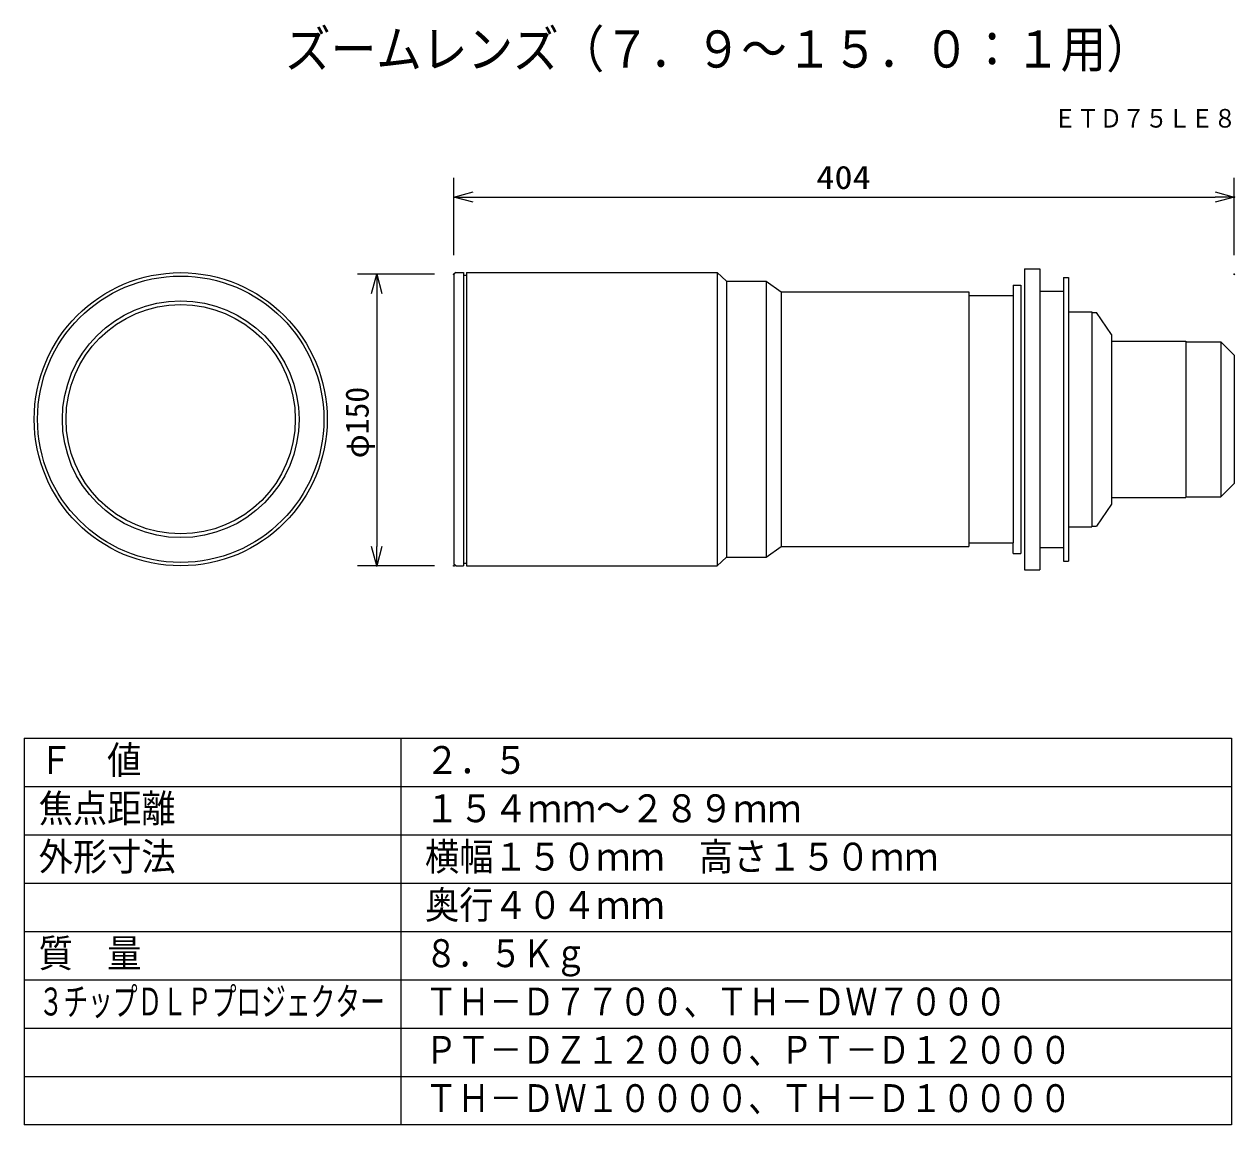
# Model space of a CAD drawing. Units: millimetres, scale not verified. Extents: x -63 to 63, y -57 to 57.
import ezdxf
from ezdxf.enums import TextEntityAlignment as Align

# ---------------------------------------------------------------- set-up
doc = ezdxf.new("R2010")
doc.units = ezdxf.units.MM
doc.header["$LTSCALE"] = 0.190236
doc.header["$PDMODE"] = 32
doc.header["$PDSIZE"] = 0.0951
for name, color, linetype in [('0-0_TOUROKU', 3, 'Continuous'), ('0-1_GAIKEI', 7, 'Continuous'), ('0-2_MOJI1', 2, 'Continuous'), ('0-3_WAKU', 1, 'Continuous')]:
    doc.layers.add(name, color=color, linetype=linetype)
doc.styles.add('ＭＳ ゴシック', font='')
doc.styles.get('ＭＳ ゴシック').set_extended_font_data('MS Gothic')

# ---------------------------------------------------------------- blocks, each defined once
blk = doc.blocks.new('_OPEN30')
at = {"layer": '0-1_GAIKEI'}
blk.add_line((0, 0), (-1, 0), dxfattribs=at)
blk.add_lwpolyline([(-1, 0.26795), (0, 0), (-1, -0.26795)], dxfattribs=at)

msp = doc.modelspace()

# ---------------------------------------------------------------- linework, layer by layer
at = {"layer": '0-0_TOUROKU'}
for p, q in [((-18.1522, 33.5209), (-18.1522, 41.5209)), ((62.6479, 33.5209), (62.6479, 41.5209)), ((-16.1522, 39.5209), (60.6479, 39.5209)), ((-20.1522, 31.5209), (-28.1522, 31.5209)), ((-26.1522, 29.5209), (-26.1522, 3.3483)), ((-20.1522, 1.3483), (-28.1522, 1.3483))]:
    msp.add_line(p, q, dxfattribs=at)
at = {"layer": '0-1_GAIKEI'}
for p, q in [((-17.9605, 31.6935), (-18.1522, 31.5209)), ((-18.1522, 31.5209), (-18.1522, 1.5209)), ((-17.9605, 31.6935), (-17.1608, 31.6935)), ((-17.1608, 31.6935), (-17.1608, 1.3483)), ((-17.1608, 31.4261), (-16.8657, 31.4261)), ((-16.8657, 31.6935), (9.1024, 31.6935)), ((-16.8657, 31.6935), (-16.8657, 1.3483)), ((9.1024, 31.6935), (9.1024, 1.3483)), ((40.9088, 32.0971), (42.5033, 32.0971)), ((40.9088, 32.0971), (40.9088, 0.9447)), ((42.5033, 32.0971), (42.5033, 0.9447)), ((10.0826, 30.8047), (10.0826, 2.2371)), ((14.1605, 30.8047), (14.1605, 2.2371)), ((39.7427, 30.4015), (40.5283, 30.4015)), ((39.7427, 30.4015), (39.7427, 3.716)), ((40.5283, 30.4015), (40.5283, 2.6403)), ((44.9669, 31.2023), (45.473, 31.2023)), ((44.9669, 31.2023), (44.9669, 1.8395)), ((45.473, 31.2023), (45.473, 1.8395)), ((15.727, 29.6939), (15.727, 3.3479)), ((35.1461, 29.6939), (35.1461, 3.3479)), ((35.1461, 29.3258), (39.7427, 29.3258)), ((42.5033, 29.7923), (44.9669, 29.7923)), ((45.473, 27.6508), (47.8937, 27.6508)), ((47.8937, 27.6508), (47.8937, 5.391)), ((47.8937, 27.5869), (48.3697, 27.5869)), ((49.9167, 25.2987), (48.3697, 27.5869)), ((49.9167, 25.2987), (49.9167, 7.7431)), ((49.9167, 24.6169), (57.6374, 24.6169)), ((57.6374, 24.6169), (57.6374, 8.4249)), ((57.6374, 24.5332), (61.2511, 24.5332)), ((61.2511, 24.5332), (62.6479, 23.158)), ((61.2511, 24.5332), (61.2511, 8.5086)), ((62.6479, 23.158), (62.6479, 9.8838)), ((49.9167, 7.7431), (48.3697, 5.4549)), ((49.9167, 8.4249), (57.6374, 8.4249)), ((45.473, 5.391), (47.8937, 5.391)), ((47.8937, 5.4549), (48.3697, 5.4549)), ((14.1605, 2.2371), (15.727, 3.3479)), ((15.727, 3.3479), (35.1461, 3.3479)), ((35.1461, 3.716), (39.7427, 3.716)), ((39.7427, 2.6403), (39.7427, 3.716)), ((39.7427, 2.6403), (40.5283, 2.6403)), ((42.5033, 3.2495), (44.9669, 3.2495)), ((-17.9605, 1.3483), (-18.1522, 1.5209)), ((-17.9605, 1.3483), (-17.1608, 1.3483)), ((-17.1608, 1.6157), (-16.8657, 1.6157)), ((-16.8657, 1.3483), (9.1024, 1.3483)), ((9.1024, 1.3483), (10.0826, 2.2371)), ((10.0826, 2.2371), (14.1605, 2.2371)), ((44.9669, 1.8395), (45.473, 1.8395)), ((40.9088, 0.9447), (42.5033, 0.9447))]:
    msp.add_line(p, q, dxfattribs=at)
for points in [[(9.1024, 31.6935), (10.0826, 30.8047), (14.1605, 30.8047)], [(14.1605, 30.8047), (15.727, 29.6939), (35.1461, 29.6939)], [(57.6374, 8.5086), (61.2511, 8.5086), (62.6479, 9.8838)]]:
    msp.add_lwpolyline(points, dxfattribs=at)
msp.add_circle((-46.4461, 16.5209), 15.1726, dxfattribs=at)
at = {"layer": '0-1_GAIKEI', "color": 1}
for radius in [14.8255, 12.2514, 11.8673]:
    msp.add_circle((-46.4461, 16.5209), radius, dxfattribs=at)
at = {"layer": '0-1_GAIKEI'}
for p in [(62.6479, 39.5209), (-18.1522, 31.5209), (-18.1522, 31.5209), (62.6479, 31.5209), (-26.1522, 1.3483), (-18.1522, 1.3483)]:
    msp.add_point(p, dxfattribs=at)
at = {"layer": '0-3_WAKU', "color": 4}
for p, q in [((-62.6479, -16.5), (62.3523, -16.5)), ((-62.6479, -16.5), (-62.6479, -56.5001)), ((-23.6479, -16.5), (-23.6479, -56.5001)), ((62.3523, -16.5), (62.3523, -56.5001)), ((62.3523, -56.5001), (-62.6479, -56.5001))]:
    msp.add_line(p, q, dxfattribs=at)
at = {"layer": '0-3_WAKU'}
for p, q in [((-62.6479, -21.5), (62.3523, -21.5)), ((-62.6479, -26.5), (62.3523, -26.5)), ((-62.6479, -31.5001), (62.3523, -31.5001)), ((-62.6479, -36.5001), (62.3523, -36.5001)), ((-62.6479, -41.5001), (62.3523, -41.5001)), ((-62.6479, -46.5001), (62.3523, -46.5001)), ((-62.6479, -51.5001), (62.3523, -51.5001))]:
    msp.add_line(p, q, dxfattribs=at)

# ---------------------------------------------------------------- block references
at = {"layer": '0-0_TOUROKU', "xscale": 2, "yscale": 2}
for p, rotation in [((-18.1522, 39.5209), 180), ((-26.1522, 31.5209), 90), ((-26.1522, 1.3483), 270)]:
    msp.add_blockref('_OPEN30', p, dxfattribs=dict(at, rotation=rotation))
msp.add_blockref('_OPEN30', (62.6479, 39.5209), dxfattribs=at)

# ---------------------------------------------------------------- texts
at = {"layer": '0-0_TOUROKU', "color": 1, "style": 'ＭＳ ゴシック', "width": 0.9}
msp.add_text('ＥＴＤ７５ＬＥ８', height=1.925, dxfattribs=at).set_placement((43.9522, 46.13), align=Align.BOTTOM_LEFT)
at = {"layer": '0-0_TOUROKU', "style": 'ＭＳ ゴシック', "width": 1.15}
msp.add_text('404', height=2.406, dxfattribs=at).set_placement((19.3607, 39.6305), align=Align.BOTTOM_LEFT)
at = {"layer": '0-0_TOUROKU', "style": 'ＭＳ ゴシック'}
msp.add_text('φ150', height=2.406, rotation=90, dxfattribs=at).set_placement((-26.2618, 12.4812), align=Align.BOTTOM_LEFT)
at = {"layer": '0-2_MOJI1', "style": 'ＭＳ ゴシック'}
for s, height, width, p in [('ズームレンズ（７．９～１５．０：１用）', 3.848, 0.9, (-35.6479, 51.7599)), ('Ｆ\u3000値', 2.887, 0.9, (-61.1479, -21.0552)), ('２．５', 2.887, 0.9, (-21.1479, -21.0552)), ('焦点距離', 2.887, 0.9, (-61.1479, -26.0552)), ('１５４ｍｍ～２８９ｍｍ', 2.887, 0.9, (-21.1479, -26.0552)), ('外形寸法', 2.887, 0.9, (-61.1479, -31.0552)), ('横幅１５０ｍｍ\u3000高さ１５０ｍｍ', 2.887, 0.9, (-21.1479, -31.0552)), ('奥行４０４ｍｍ', 2.887, 0.9, (-21.1479, -36.0552)), ('質\u3000量', 2.887, 0.9, (-61.1479, -41.0552)), ('８．５Ｋｇ', 2.887, 0.85, (-21.1479, -41.0552)), ('３チップＤＬＰプロジェクター', 2.887, 0.65, (-61.1479, -46.0552)), ('ＴＨ－Ｄ７７００、ＴＨ－ＤＷ７０００', 2.887, 0.85, (-21.1479, -46.0552)), ('ＰＴ－ＤＺ１２０００、ＰＴ－Ｄ１２０００', 2.887, 0.85, (-21.1479, -51.0552)), ('ＴＨ－ＤＷ１００００、ＴＨ－Ｄ１００００', 2.887, 0.85, (-21.1479, -56.0552))]:
    msp.add_text(s, height=height, dxfattribs=dict(at, width=width)).set_placement(p, align=Align.BOTTOM_LEFT)

doc.saveas('drawing.dxf')
